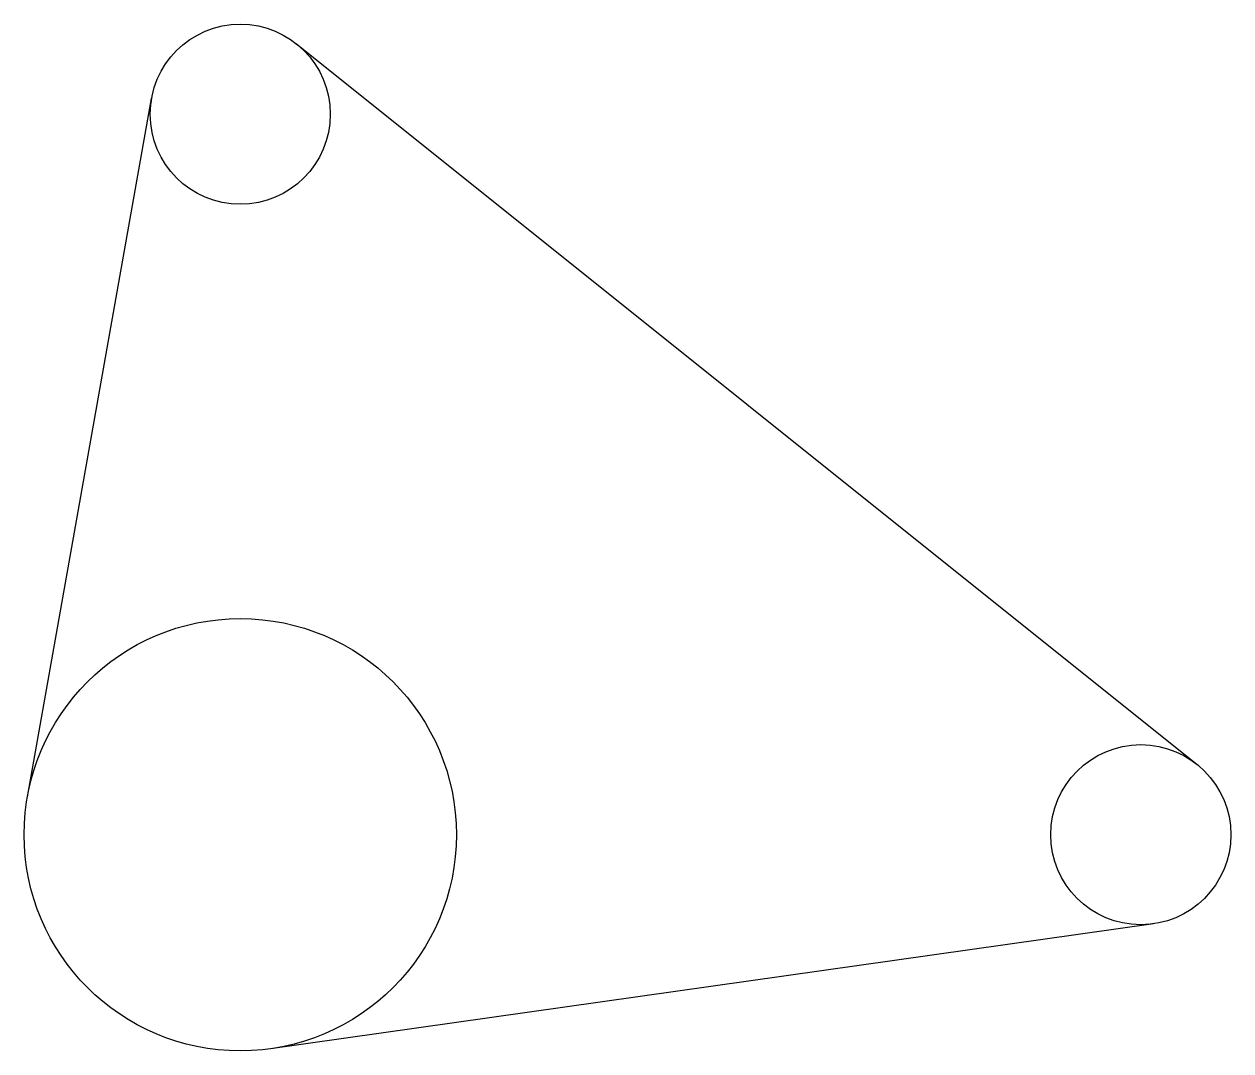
# Model space of a CAD drawing. Header units: millimetres. Extents: x -12 to 55, y -12 to 45.
import ezdxf

# ---------------------------------------------------------------- set-up
doc = ezdxf.new("R2010")
doc.units = ezdxf.units.MM

msp = doc.modelspace()

# ---------------------------------------------------------------- linework, layer by layer
for p, q in [((3.123, 43.904), (53.123, 3.904)), ((-11.815, 2.1), (-4.923, 40.875)), ((50.7, -4.951), (1.68, -11.882))]:
    msp.add_line(p, q)
for centre, radius in [((0, 40), 5), ((0, 0), 12), ((50, 0), 5)]:
    msp.add_circle(centre, radius)

doc.saveas('drawing.dxf')
